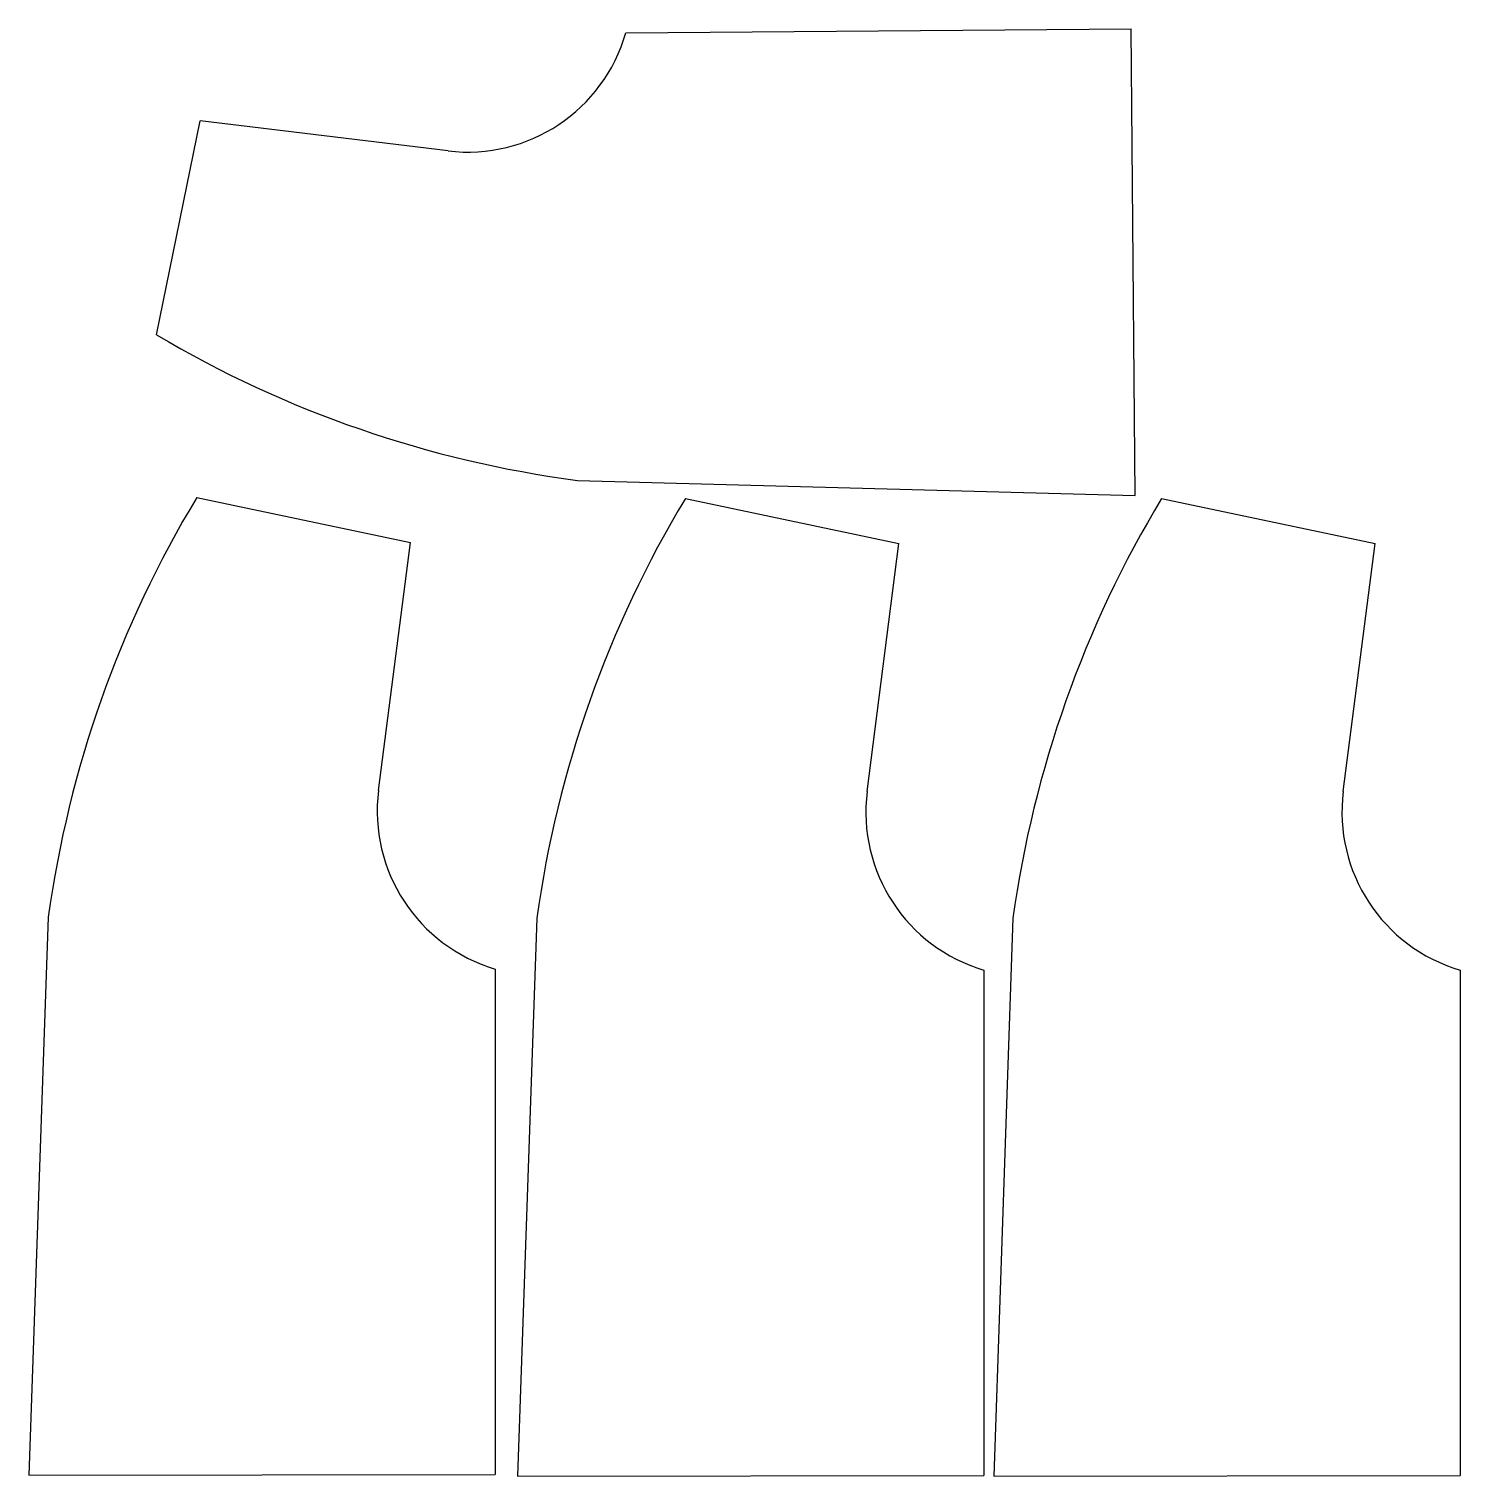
# Model space of a CAD drawing. Header units: inches. Extents: x 0.8 to 29.3, y 0.6 to 29.4.
import ezdxf

# ---------------------------------------------------------------- set-up
doc = ezdxf.new("R2010")
doc.units = ezdxf.units.IN
doc.header["$MEASUREMENT"] = 0

msp = doc.modelspace()

# ---------------------------------------------------------------- linework, layer by layer
for p, q in [((12.661, 29.319), (22.727, 29.395)), ((22.81, 20.104), (22.727, 29.395)), ((3.312, 23.301), (4.179, 27.562)), ((9.12, 26.966), (4.179, 27.562)), ((11.698, 20.403), (22.81, 20.104)), ((4.114, 20.064), (8.368, 19.165)), ((13.848, 20.044), (18.102, 19.145)), ((23.335, 20.044), (27.588, 19.145)), ((7.735, 14.228), (8.368, 19.165)), ((17.469, 14.208), (18.102, 19.145)), ((26.955, 14.208), (27.588, 19.145)), ((1.153, 11.7), (0.769, 0.59)), ((10.887, 11.68), (10.503, 0.57)), ((20.373, 11.68), (19.99, 0.57)), ((10.061, 10.669), (10.061, 0.603)), ((19.795, 10.649), (19.795, 0.583)), ((29.281, 10.649), (29.281, 0.583)), ((0.769, 0.59), (10.061, 0.603)), ((10.503, 0.57), (19.795, 0.583)), ((19.99, 0.57), (29.281, 0.583))]:
    msp.add_line(p, q)
for centre, radius, start, end in [((9.509, 30.222), 3.279, 263.1887, 344.0225), ((14.564, 42.279), 22.062, 239.3366, 262.537), ((23.006, 8.669), 22.062, 148.9027, 172.1031), ((32.74, 8.649), 22.062, 148.9027, 172.1031), ((42.226, 8.649), 22.062, 148.9027, 172.1031), ((10.987, 13.815), 3.279, 172.7548, 253.5886), ((20.722, 13.794), 3.279, 172.7548, 253.5886), ((30.208, 13.794), 3.279, 172.7548, 253.5886)]:
    msp.add_arc(centre, radius, start, end)

doc.saveas('drawing.dxf')
